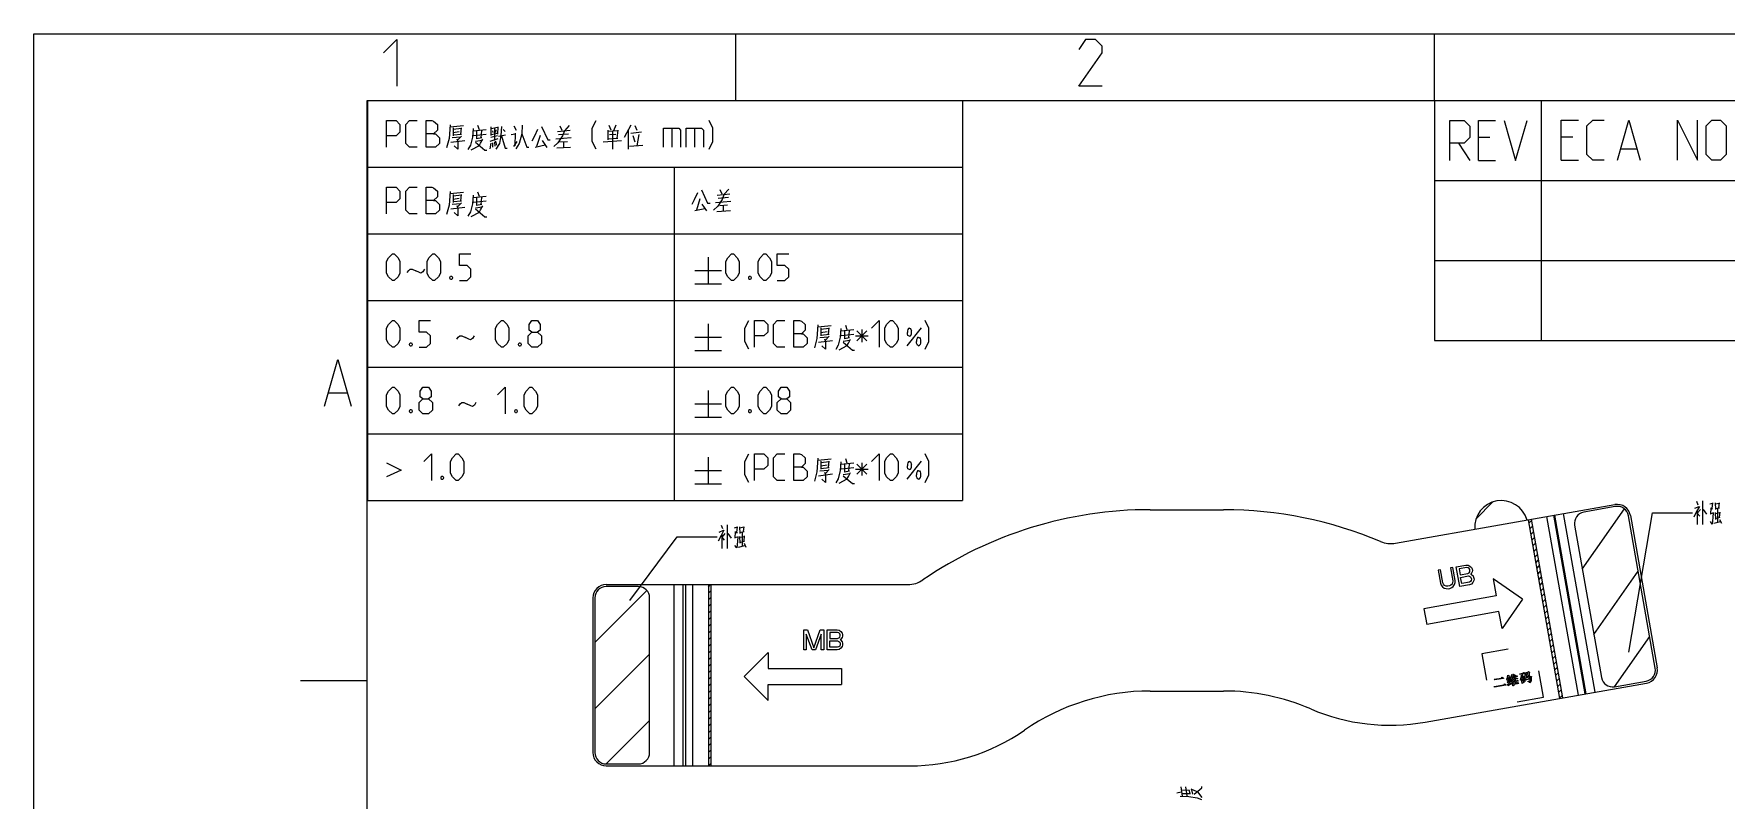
# Model space of a CAD drawing. Header units: millimetres. Extents: x 0 to 210, y 0 to 297.
# Drawn here: x 0 to 126.9, y 239.5 to 297 of the extents above; entities that cross this region are included whole.
import ezdxf

# ---------------------------------------------------------------- set-up
doc = ezdxf.new("R2010")
doc.units = ezdxf.units.MM
doc.header["$LTSCALE"] = 19.36
doc.layers.get('0').update_dxf_attribs({"linetype": 'CONTINUOUS'})
doc.layers.add('00_COSMETICS', color=7, linetype='CONTINUOUS')
doc.styles.get("Standard").update_dxf_attribs({"font": 'SIMPLEX.SHX', "width": 0.56})
doc.dimstyles.get("Standard").update_dxf_attribs({"dimtxt": 2, "dimasz": 2, "dimexe": 2, "dimexo": 0.35, "dimtad": 1, "dimzin": 0, "dimdsep": 46, "dimtxsty": 'STANDARD', "dimblk": '_FILLED', "dimblk1": '_FILLED', "dimblk2": '_FILLED', "dimcen": 0.09, "dimazin": 0, "dimtol": 1, "dimtp": 0.01, "dimtm": 0.01, "dimtfac": 1, "dimtofl": 0, "dimtmove": 0, "dimatfit": 3, "dimldrblk": '_FILLED', "dimfxl": 1, "dimtolj": 1, "dimtzin": 0, "dimarcsym": 0})

# ---------------------------------------------------------------- blocks, each defined once
blk = doc.blocks.new('_FILLED')
at = {"color": 0, "linetype": 'BYBLOCK'}
blk.add_solid([(0, 0), (-1, 0.14), (-1, -0.14)], dxfattribs=at)

msp = doc.modelspace()

# ---------------------------------------------------------------- linework, layer by layer
at = {"color": 2}
for p, q in [((0, 0), (0, 297)), ((0, 297), (210, 297)), ((52.631, 292), (52.631, 297)), ((105, 292), (105, 297)), ((25.012, 291.991), (69.612, 291.991)), ((25.012, 291.991), (25.012, 261.991)), ((69.612, 291.991), (69.612, 261.991)), ((105, 292), (205, 292)), ((105, 292), (105, 274)), ((105, 292), (105, 274)), ((113, 292), (113, 274)), ((113, 292), (113, 274)), ((31.212, 290.027), (32.203, 290.124)), ((31.365, 289.22), (32.012, 289.285)), ((31.441, 289.962), (31.441, 289.349)), ((32.05, 289.898), (31.441, 289.833)), ((31.441, 289.607), (31.898, 289.672)), ((31.441, 289.414), (32.05, 289.478)), ((31.746, 288.995), (32.05, 289.317)), ((32.012, 289.478), (32.05, 289.962)), ((32.927, 289.736), (33.917, 289.833)), ((32.965, 289.382), (33.917, 289.478)), ((33.193, 289.736), (33.193, 289.124)), ((33.269, 290.156), (33.384, 289.833)), ((33.536, 289.22), (33.574, 289.736)), ((34.26, 290.027), (34.26, 289.382)), ((34.755, 289.349), (34.26, 289.22)), ((34.298, 289.898), (34.755, 289.995)), ((34.298, 289.446), (34.755, 289.543)), ((34.374, 289.736), (34.412, 289.607)), ((34.527, 289.962), (34.527, 288.995)), ((34.641, 289.801), (34.603, 289.607)), ((34.793, 290.027), (34.755, 289.478)), ((34.831, 289.317), (35.365, 289.414)), ((35.174, 289.833), (35.327, 289.672)), ((35.784, 289.446), (36.088, 289.511)), ((35.974, 290.091), (36.165, 289.769)), ((36.088, 289.543), (36.05, 288.607)), ((37.955, 289.382), (37.688, 288.543)), ((39.25, 289.672), (40.203, 289.769)), ((40.088, 289.478), (39.327, 289.414)), ((39.441, 290.091), (39.593, 289.769)), ((43.031, 289.769), (43.031, 289.059)), ((43.755, 289.736), (43.031, 289.672)), ((43.108, 290.156), (43.26, 289.801)), ((43.146, 289.446), (43.641, 289.478)), ((43.412, 288.349), (43.412, 289.704)), ((43.641, 290.156), (43.45, 289.736)), ((43.793, 289.769), (43.717, 289.188)), ((44.746, 290.156), (44.25, 289.22)), ((44.555, 289.769), (44.555, 288.349)), ((44.746, 289.543), (45.546, 289.64)), ((44.898, 289.382), (45.05, 288.898)), ((45.05, 290.124), (45.203, 289.769)), ((45.355, 289.446), (45.203, 288.607)), ((47.822, 289.919), (47.822, 288.491)), ((49.536, 289.919), (49.536, 288.491)), ((31.25, 288.865), (32.317, 288.995)), ((31.784, 288.349), (31.517, 288.607)), ((33.384, 288.607), (32.774, 288.285)), ((33.117, 288.962), (33.612, 289.027)), ((33.193, 289.156), (33.574, 289.22)), ((34.793, 289.124), (34.184, 288.93)), ((34.26, 288.801), (34.184, 288.382)), ((34.374, 288.833), (34.374, 288.511)), ((34.527, 288.898), (34.565, 288.575)), ((34.717, 288.64), (34.641, 288.962)), ((35.974, 288.543), (36.241, 288.93)), ((37.574, 288.511), (38.336, 288.672)), ((38.108, 288.995), (38.45, 288.478)), ((39.136, 289.124), (40.279, 289.22)), ((39.212, 288.446), (40.241, 288.511)), ((39.441, 288.898), (40.012, 288.93)), ((39.708, 288.898), (39.708, 288.446)), ((42.688, 288.898), (44.06, 288.995)), ((43.031, 289.124), (43.793, 289.188)), ((44.669, 288.575), (45.66, 288.64)), ((106.806, 288.798), (107.664, 287.512)), ((109.164, 289.227), (108.306, 289.227)), ((115.368, 289.243), (114.51, 289.243)), ((119.01, 288.385), (120.153, 288.385)), ((25.012, 286.991), (69.612, 286.991)), ((48.012, 286.991), (48.012, 261.991)), ((108.306, 287.512), (109.592, 287.512)), ((114.51, 287.528), (115.796, 287.528)), ((105, 286), (205, 286)), ((31.212, 285.027), (32.203, 285.124)), ((31.365, 284.22), (32.012, 284.285)), ((31.441, 284.962), (31.441, 284.349)), ((32.05, 284.898), (31.441, 284.833)), ((31.441, 284.607), (31.898, 284.672)), ((31.441, 284.414), (32.05, 284.478)), ((31.746, 283.995), (32.05, 284.317)), ((32.012, 284.478), (32.05, 284.962)), ((32.927, 284.736), (33.917, 284.833)), ((32.965, 284.382), (33.917, 284.478)), ((33.193, 284.736), (33.193, 284.124)), ((33.193, 284.156), (33.574, 284.22)), ((33.269, 285.156), (33.384, 284.833)), ((33.536, 284.22), (33.574, 284.736)), ((49.936, 284.62), (49.669, 283.781)), ((50.088, 284.233), (50.431, 283.716)), ((51.117, 284.362), (52.26, 284.458)), ((51.231, 284.91), (52.184, 285.007)), ((52.069, 284.717), (51.308, 284.652)), ((51.422, 285.329), (51.574, 285.007)), ((31.25, 283.865), (32.317, 283.995)), ((31.784, 283.349), (31.517, 283.607)), ((33.384, 283.607), (32.774, 283.285)), ((33.117, 283.962), (33.612, 284.027)), ((49.555, 283.749), (50.317, 283.91)), ((51.193, 283.684), (52.222, 283.749)), ((51.422, 284.136), (51.993, 284.168)), ((51.688, 284.136), (51.688, 283.684)), ((25.012, 281.991), (69.612, 281.991)), ((28.907, 279.091), (28.641, 279.22)), ((29.288, 279.349), (29.174, 279.156)), ((49.546, 279.253), (51.546, 279.253)), ((50.546, 280.253), (50.546, 278.253)), ((105, 280), (205, 280)), ((105, 280), (205, 280)), ((49.546, 278.253), (51.546, 278.253)), ((25.012, 276.991), (69.612, 276.991)), ((32.622, 274.091), (32.355, 274.22)), ((33.003, 274.349), (32.888, 274.156)), ((49.546, 274.253), (51.546, 274.253)), ((50.546, 275.253), (50.546, 273.253)), ((58.784, 275.027), (59.774, 275.124)), ((58.936, 274.22), (59.584, 274.285)), ((59.012, 274.962), (59.012, 274.349)), ((59.622, 274.898), (59.012, 274.833)), ((59.012, 274.607), (59.469, 274.672)), ((59.012, 274.414), (59.622, 274.478)), ((59.317, 273.995), (59.622, 274.317)), ((59.584, 274.478), (59.622, 274.962)), ((60.498, 274.736), (61.488, 274.833)), ((60.536, 274.382), (61.488, 274.478)), ((60.765, 274.736), (60.765, 274.124)), ((60.765, 274.156), (61.146, 274.22)), ((60.841, 275.156), (60.955, 274.833)), ((61.108, 274.22), (61.146, 274.736)), ((61.603, 274.348), (62.555, 274.348)), ((61.698, 274.729), (62.46, 273.967)), ((62.46, 274.729), (61.698, 273.967)), ((62.079, 274.824), (62.079, 273.872)), ((66.517, 274.962), (65.45, 273.607)), ((65.527, 274.833), (65.488, 274.736)), ((65.488, 274.736), (65.488, 274.607)), ((65.488, 274.511), (65.488, 274.607)), ((65.527, 274.382), (65.488, 274.511)), ((65.565, 274.898), (65.527, 274.833)), ((65.565, 274.349), (65.527, 274.382)), ((65.641, 274.93), (65.565, 274.898)), ((65.641, 274.317), (65.565, 274.349)), ((65.641, 274.93), (65.717, 274.898)), ((65.641, 274.317), (65.717, 274.349)), ((65.717, 274.898), (65.755, 274.833)), ((65.755, 274.833), (65.793, 274.736)), ((66.327, 274.22), (66.25, 274.22)), ((66.327, 274.22), (66.403, 274.22)), ((49.546, 273.253), (51.546, 273.253)), ((58.822, 273.865), (59.888, 273.995)), ((59.355, 273.349), (59.088, 273.607)), ((60.955, 273.607), (60.346, 273.285)), ((60.688, 273.962), (61.184, 274.027)), ((66.327, 273.607), (66.403, 273.64)), ((66.403, 273.64), (66.441, 273.704)), ((105, 274), (205, 274)), ((105, 274), (205, 274)), ((25.012, 271.991), (69.612, 271.991)), ((50.546, 270.253), (50.546, 268.253)), ((22.124, 270.088), (23.457, 270.088)), ((32.765, 269.091), (32.498, 269.22)), ((33.146, 269.349), (33.031, 269.156)), ((49.546, 269.253), (51.546, 269.253)), ((49.546, 268.253), (51.546, 268.253)), ((25.012, 266.991), (69.612, 266.991)), ((50.546, 265.253), (50.546, 263.253)), ((49.546, 264.253), (51.546, 264.253)), ((58.784, 265.027), (59.774, 265.124)), ((58.822, 263.865), (59.888, 263.995)), ((58.936, 264.22), (59.584, 264.285)), ((59.012, 264.962), (59.012, 264.349)), ((59.622, 264.898), (59.012, 264.833)), ((59.012, 264.607), (59.469, 264.672)), ((59.012, 264.414), (59.622, 264.478)), ((59.317, 263.995), (59.622, 264.317)), ((59.584, 264.478), (59.622, 264.962)), ((60.498, 264.736), (61.488, 264.833)), ((60.536, 264.382), (61.488, 264.478)), ((60.688, 263.962), (61.184, 264.027)), ((60.765, 264.736), (60.765, 264.124)), ((60.765, 264.156), (61.146, 264.22)), ((60.841, 265.156), (60.955, 264.833)), ((61.108, 264.22), (61.146, 264.736)), ((61.603, 264.348), (62.555, 264.348)), ((61.698, 264.729), (62.46, 263.967)), ((62.46, 264.729), (61.698, 263.967)), ((62.079, 264.824), (62.079, 263.872)), ((66.517, 264.962), (65.45, 263.607)), ((65.527, 264.833), (65.488, 264.736)), ((65.488, 264.736), (65.488, 264.607)), ((65.488, 264.511), (65.488, 264.607)), ((65.527, 264.382), (65.488, 264.511)), ((65.565, 264.898), (65.527, 264.833)), ((65.565, 264.349), (65.527, 264.382)), ((65.641, 264.93), (65.565, 264.898)), ((65.641, 264.317), (65.565, 264.349)), ((65.641, 264.93), (65.717, 264.898)), ((65.641, 264.317), (65.717, 264.349)), ((65.717, 264.898), (65.755, 264.833)), ((65.755, 264.833), (65.793, 264.736)), ((66.327, 264.22), (66.25, 264.22)), ((66.327, 264.22), (66.403, 264.22)), ((49.546, 263.253), (51.546, 263.253)), ((59.355, 263.349), (59.088, 263.607)), ((60.955, 263.607), (60.346, 263.285)), ((66.327, 263.607), (66.403, 263.64)), ((66.403, 263.64), (66.441, 263.704)), ((25.012, 261.991), (69.612, 261.991)), ((108.126, 260.63), (109.39, 261.894)), ((116.091, 256.858), (119.252, 261.371)), ((124.52, 261.429), (124.84, 261.558)), ((124.654, 261.945), (124.76, 261.687)), ((125.107, 261.978), (125.107, 260.203)), ((125.854, 261.784), (125.64, 261.72)), ((125.72, 261.461), (125.694, 260.978)), ((125.72, 261.365), (125.88, 261.397)), ((125.827, 261.397), (125.88, 261.816)), ((126.04, 261.816), (126.067, 261.332)), ((126.36, 261.784), (126.067, 261.72)), ((126.067, 261.397), (126.387, 261.461)), ((126.227, 261.397), (126.227, 260.365)), ((126.334, 261.461), (126.387, 261.816)), ((51.52, 260.153), (51.627, 259.895)), ((51.974, 260.185), (51.974, 258.411)), ((112.098, 260.321), (112.271, 260.493)), ((124.707, 261.236), (124.707, 260.203)), ((125.16, 261.332), (125.4, 260.978)), ((125.694, 261.01), (125.88, 261.074)), ((125.96, 260.3), (126.44, 260.429)), ((126.04, 261.107), (126.067, 260.59)), ((126.387, 261.074), (126.067, 261.01)), ((126.067, 260.655), (126.414, 260.752)), ((126.387, 260.752), (126.414, 261.139)), ((126.387, 260.59), (126.52, 260.3)), ((51.387, 259.637), (51.707, 259.766)), ((51.574, 259.443), (51.574, 258.411)), ((52.027, 259.54), (52.267, 259.185)), ((52.72, 259.992), (52.507, 259.927)), ((52.587, 259.669), (52.56, 259.185)), ((52.56, 259.217), (52.747, 259.282)), ((52.587, 259.572), (52.747, 259.605)), ((52.694, 259.605), (52.747, 260.024)), ((52.907, 260.024), (52.934, 259.54)), ((52.907, 259.314), (52.934, 258.798)), ((53.227, 259.992), (52.934, 259.927)), ((52.934, 259.605), (53.254, 259.669)), ((53.254, 259.282), (52.934, 259.217)), ((52.934, 258.863), (53.28, 258.959)), ((53.094, 259.605), (53.094, 258.572)), ((53.2, 259.669), (53.254, 260.024)), ((53.254, 258.959), (53.28, 259.346)), ((112.173, 259.897), (112.346, 260.07)), ((112.248, 259.474), (112.42, 259.647)), ((112.322, 259.051), (112.495, 259.224)), ((52.827, 258.508), (53.307, 258.637)), ((53.254, 258.798), (53.387, 258.508)), ((112.397, 258.628), (112.569, 258.8)), ((112.471, 258.205), (112.644, 258.377)), ((112.546, 257.781), (112.719, 257.954)), ((112.621, 257.358), (112.793, 257.531)), ((112.695, 256.935), (112.868, 257.108)), ((112.77, 256.512), (112.943, 256.684)), ((116.956, 251.955), (120.282, 256.705)), ((42.065, 251.355), (45.961, 255.251)), ((50.568, 255.54), (50.727, 255.699)), ((50.568, 255.042), (50.768, 255.242)), ((112.845, 256.089), (113.017, 256.261)), ((112.919, 255.665), (113.092, 255.838)), ((112.994, 255.242), (113.166, 255.415)), ((50.568, 254.544), (50.768, 254.744)), ((50.568, 254.046), (50.768, 254.246)), ((113.068, 254.819), (113.241, 254.992)), ((113.143, 254.396), (113.316, 254.569)), ((113.218, 253.973), (113.39, 254.145)), ((50.568, 253.548), (50.768, 253.748)), ((50.568, 253.05), (50.768, 253.25)), ((50.568, 252.553), (50.768, 252.753)), ((113.292, 253.55), (113.465, 253.722)), ((113.367, 253.126), (113.539, 253.299)), ((113.441, 252.703), (113.614, 252.876)), ((50.568, 252.055), (50.768, 252.255)), ((50.568, 251.557), (50.768, 251.757)), ((50.568, 251.059), (50.768, 251.259)), ((113.516, 252.28), (113.689, 252.453)), ((113.591, 251.857), (113.763, 252.029)), ((113.665, 251.434), (113.838, 251.606)), ((118.51, 248.038), (121.146, 251.803)), ((42.065, 246.377), (46.165, 250.477)), ((50.568, 250.561), (50.768, 250.761)), ((50.568, 250.064), (50.768, 250.264)), ((113.74, 251.01), (113.913, 251.183)), ((113.815, 250.587), (113.987, 250.76)), ((113.889, 250.164), (114.062, 250.337)), ((50.568, 249.566), (50.768, 249.766)), ((50.568, 249.068), (50.768, 249.268)), ((50.568, 248.57), (50.768, 248.77)), ((113.964, 249.741), (114.136, 249.914)), ((114.038, 249.318), (114.211, 249.49)), ((114.113, 248.895), (114.286, 249.067)), ((20, 248.5), (25, 248.5)), ((50.568, 248.072), (50.768, 248.272)), ((50.568, 247.575), (50.768, 247.775)), ((114.188, 248.471), (114.36, 248.644)), ((114.262, 248.048), (114.435, 248.221)), ((114.337, 247.625), (114.51, 247.798)), ((50.568, 247.077), (50.768, 247.277)), ((50.568, 246.579), (50.768, 246.779)), ((50.568, 246.081), (50.768, 246.281)), ((114.411, 247.202), (114.584, 247.374)), ((42.915, 242.249), (46.165, 245.499)), ((50.568, 245.583), (50.768, 245.783)), ((50.568, 245.086), (50.768, 245.286)), ((50.568, 244.588), (50.768, 244.788)), ((50.568, 244.09), (50.768, 244.29)), ((50.568, 243.592), (50.768, 243.792)), ((50.568, 243.094), (50.768, 243.294)), ((50.568, 242.597), (50.768, 242.797)), ((50.568, 242.099), (50.768, 242.299)), ((85.691, 240.076), (86.014, 240.156)), ((86.111, 239.836), (86.014, 240.53)), ((86.627, 240.263), (86.111, 240.29)), ((86.111, 240.023), (86.724, 240.023)), ((86.466, 239.863), (86.369, 240.53)), ((86.691, 240.023), (86.627, 240.29)), ((86.885, 239.97), (86.82, 240.316)), ((87.24, 240.156), (87.562, 239.73))]:
    msp.add_line(p, q, dxfattribs=at)
at = {"color": 7}
for p, q in [((25, 5), (25, 292)), ((25, 292), (205, 292)), ((105, 286), (205, 286)), ((102.091, 258.8), (118.538, 261.7)), ((118.564, 261.552), (116.2, 261.136)), ((83.696, 261.315), (89.196, 261.315)), ((115.511, 260.151), (117.525, 248.727)), ((121.563, 249.439), (119.548, 260.863)), ((119.696, 260.889), (121.71, 249.465)), ((42.915, 255.699), (65.526, 255.699)), ((45.315, 255.549), (42.915, 255.549)), ((41.915, 254.699), (41.915, 243.099)), ((42.065, 254.699), (42.065, 243.099)), ((46.165, 243.099), (46.165, 254.699)), ((83.696, 247.715), (89.196, 247.715)), ((104.307, 245.381), (120.899, 248.307)), ((118.51, 248.038), (120.873, 248.454)), ((42.915, 242.249), (45.315, 242.249)), ((42.915, 242.099), (65.681, 242.099))]:
    msp.add_line(p, q, dxfattribs=at)
at = {"color": 4}
for p, q in [((114.418, 247.164), (112.057, 260.557)), ((112.254, 260.592), (114.615, 247.199)), ((50.568, 255.699), (50.568, 242.099)), ((50.768, 242.099), (50.768, 255.699)), ((110.52, 250.843), (108.551, 250.496)), ((108.551, 250.496), (108.898, 248.526)), ((109.491, 248.592), (110.022, 248.685)), ((110.022, 248.685), (110.074, 248.759)), ((110.074, 248.759), (110.089, 248.762)), ((110.089, 248.762), (110.184, 248.682)), ((110.184, 248.682), (110.171, 248.663)), ((110.44, 248.598), (110.481, 248.734)), ((110.481, 248.734), (110.5, 248.899)), ((110.5, 248.899), (110.605, 248.853)), ((110.572, 248.766), (110.503, 248.609)), ((110.605, 248.853), (110.572, 248.766)), ((110.612, 248.628), (110.65, 248.78)), ((110.65, 248.78), (110.739, 248.731)), ((110.739, 248.731), (110.703, 248.661)), ((110.75, 248.669), (110.785, 248.836)), ((110.785, 248.836), (110.797, 248.951)), ((110.797, 248.951), (110.899, 248.921)), ((110.874, 248.884), (110.846, 248.766)), ((110.846, 248.766), (111.096, 248.81)), ((110.851, 248.735), (110.961, 248.754)), ((110.874, 248.61), (110.851, 248.735)), ((110.902, 248.905), (110.874, 248.884)), ((110.888, 248.983), (110.904, 248.986)), ((110.891, 248.968), (110.888, 248.983)), ((110.933, 248.911), (110.891, 248.968)), ((110.899, 248.921), (110.902, 248.905)), ((110.904, 248.986), (111.012, 248.924)), ((110.978, 248.838), (110.933, 248.911)), ((110.961, 248.754), (110.983, 248.629)), ((110.984, 248.807), (110.978, 248.838)), ((111.031, 248.815), (110.984, 248.807)), ((111.012, 248.924), (111.046, 248.914)), ((111.051, 248.883), (111.031, 248.815)), ((111.211, 248.798), (111.039, 248.768)), ((111.039, 248.768), (111.061, 248.643)), ((111.046, 248.914), (111.051, 248.883)), ((111.096, 248.81), (111.132, 248.881)), ((111.108, 248.651), (111.149, 248.691)), ((111.132, 248.881), (111.224, 248.817)), ((111.149, 248.691), (111.165, 248.694)), ((111.165, 248.694), (111.236, 248.658)), ((111.224, 248.817), (111.211, 248.798)), ((111.384, 249.006), (111.634, 249.05)), ((111.405, 248.978), (111.384, 249.006)), ((111.514, 248.997), (111.405, 248.978)), ((111.448, 248.55), (111.499, 248.72)), ((111.499, 248.72), (111.521, 248.869)), ((111.521, 248.869), (111.514, 248.997)), ((111.608, 249.013), (111.584, 248.784)), ((111.584, 248.784), (111.647, 248.795)), ((111.593, 248.737), (111.655, 248.748)), ((111.639, 248.471), (111.593, 248.737)), ((111.749, 249.038), (111.608, 249.013)), ((111.634, 249.05), (111.673, 249.105)), ((111.647, 248.795), (111.673, 248.831)), ((111.655, 248.748), (111.702, 248.482)), ((111.673, 249.105), (111.688, 249.108)), ((111.673, 248.831), (111.759, 248.798)), ((111.688, 249.108), (111.749, 249.038)), ((111.762, 248.783), (111.736, 248.746)), ((111.736, 248.746), (111.794, 248.418)), ((111.741, 249.085), (112.006, 249.132)), ((111.78, 249.044), (111.741, 249.085)), ((111.759, 248.798), (111.762, 248.783)), ((112.015, 249.085), (111.78, 249.044)), ((111.791, 248.707), (111.817, 248.744)), ((111.88, 248.659), (111.791, 248.707)), ((111.817, 249.018), (111.919, 248.988)), ((111.817, 248.744), (111.817, 249.018)), ((111.906, 248.695), (111.88, 248.659)), ((111.922, 248.972), (111.893, 248.951)), ((111.893, 248.951), (111.898, 248.742)), ((111.898, 248.742), (112.039, 248.767)), ((112.172, 248.742), (111.906, 248.695)), ((111.919, 248.988), (111.922, 248.972)), ((112.006, 249.132), (112.045, 249.187)), ((112.039, 248.767), (112.015, 249.085)), ((112.045, 249.187), (112.137, 249.123)), ((112.048, 248.624), (112.071, 248.676)), ((112.071, 248.676), (112.086, 248.679)), ((112.086, 248.679), (112.163, 248.612)), ((112.14, 249.107), (112.114, 249.07)), ((112.114, 249.07), (112.117, 248.781)), ((112.117, 248.781), (112.164, 248.789)), ((112.137, 249.123), (112.14, 249.107)), ((112.164, 248.789), (112.187, 248.841)), ((112.185, 248.487), (112.172, 248.742)), ((112.187, 248.841), (112.276, 248.793)), ((112.279, 248.777), (112.268, 248.743)), ((112.268, 248.743), (112.268, 248.469)), ((112.276, 248.793), (112.279, 248.777)), ((113.184, 247.251), (112.837, 249.22)), ((109.53, 248.55), (109.491, 248.592)), ((109.491, 248.044), (110.21, 248.171)), ((109.514, 248), (109.491, 248.044)), ((110.359, 248.148), (109.514, 248)), ((110.171, 248.663), (109.53, 248.55)), ((110.21, 248.171), (110.245, 248.241)), ((110.245, 248.241), (110.261, 248.244)), ((110.261, 248.244), (110.371, 248.167)), ((110.371, 248.167), (110.359, 248.148)), ((110.412, 248.577), (110.44, 248.598)), ((110.473, 248.507), (110.412, 248.577)), ((110.463, 248.376), (110.492, 248.398)), ((110.524, 248.307), (110.463, 248.376)), ((110.589, 248.576), (110.473, 248.507)), ((110.478, 248.202), (110.811, 248.325)), ((110.542, 248.116), (110.478, 248.202)), ((110.492, 248.398), (110.533, 248.437)), ((110.503, 248.609), (110.612, 248.628)), ((110.584, 248.333), (110.524, 248.307)), ((110.533, 248.437), (110.589, 248.576)), ((110.832, 248.296), (110.542, 248.116)), ((110.703, 248.661), (110.57, 248.411)), ((110.57, 248.411), (110.755, 248.46)), ((110.76, 248.429), (110.584, 248.333)), ((110.7, 248.499), (110.75, 248.669)), ((110.702, 248.483), (110.7, 248.499)), ((110.718, 248.486), (110.702, 248.483)), ((110.793, 248.612), (110.718, 248.486)), ((110.755, 248.46), (110.773, 248.447)), ((110.773, 248.447), (110.76, 248.429)), ((110.881, 248.112), (110.793, 248.612)), ((110.811, 248.325), (110.827, 248.328)), ((110.827, 248.328), (110.832, 248.296)), ((110.983, 248.629), (110.874, 248.61)), ((110.899, 248.099), (110.881, 248.112)), ((110.882, 248.563), (110.991, 248.582)), ((110.904, 248.438), (110.882, 248.563)), ((110.956, 248.141), (110.899, 248.099)), ((111.013, 248.457), (110.904, 248.438)), ((110.912, 248.391), (111.022, 248.41)), ((110.94, 248.235), (110.912, 248.391)), ((111.049, 248.254), (110.94, 248.235)), ((111.336, 248.272), (110.945, 248.204)), ((110.945, 248.204), (110.956, 248.141)), ((110.991, 248.582), (111.013, 248.457)), ((111.022, 248.41), (111.049, 248.254)), ((111.061, 248.643), (111.108, 248.651)), ((111.226, 248.624), (111.069, 248.596)), ((111.069, 248.596), (111.091, 248.471)), ((111.091, 248.471), (111.154, 248.482)), ((111.272, 248.454), (111.1, 248.424)), ((111.1, 248.424), (111.127, 248.268)), ((111.127, 248.268), (111.221, 248.284)), ((111.154, 248.482), (111.193, 248.537)), ((111.193, 248.537), (111.285, 248.473)), ((111.221, 248.284), (111.241, 248.352)), ((111.236, 248.658), (111.226, 248.624)), ((111.241, 248.352), (111.257, 248.355)), ((111.257, 248.355), (111.336, 248.272)), ((111.285, 248.473), (111.272, 248.454)), ((111.467, 248.537), (111.448, 248.55)), ((111.482, 248.54), (111.467, 248.537)), ((111.531, 248.629), (111.482, 248.54)), ((111.594, 248.27), (111.531, 248.629)), ((111.664, 248.33), (111.594, 248.27)), ((111.702, 248.482), (111.639, 248.471)), ((111.71, 248.435), (111.648, 248.424)), ((111.648, 248.424), (111.664, 248.33)), ((111.719, 248.388), (111.71, 248.435)), ((111.737, 248.375), (111.719, 248.388)), ((111.794, 248.418), (111.737, 248.375)), ((111.782, 248.577), (112.048, 248.624)), ((111.806, 248.533), (111.782, 248.577)), ((112.165, 248.596), (111.806, 248.533)), ((112.031, 248.443), (112.159, 248.45)), ((112.037, 248.412), (112.031, 248.443)), ((112.102, 248.407), (112.037, 248.412)), ((112.12, 248.395), (112.102, 248.407)), ((112.144, 248.35), (112.12, 248.395)), ((112.163, 248.338), (112.144, 248.35)), ((112.159, 248.45), (112.185, 248.487)), ((112.163, 248.612), (112.165, 248.596)), ((112.233, 248.398), (112.163, 248.338)), ((112.268, 248.469), (112.233, 248.398)), ((111.215, 246.904), (113.184, 247.251))]:
    msp.add_line(p, q, dxfattribs=at)
at = {"color": 9}
for p, q in [((115.797, 247.407), (113.435, 260.8)), ((116.312, 247.498), (113.95, 260.891)), ((116.386, 247.511), (114.025, 260.904)), ((117.049, 247.628), (114.687, 261.021)), ((48.004, 242.099), (48.004, 255.699)), ((48.676, 242.099), (48.676, 255.699)), ((48.849, 255.699), (48.849, 242.099)), ((49.371, 255.699), (49.371, 242.099))]:
    msp.add_line(p, q, dxfattribs=at)
at = {"color": 2}
for points in [[(26.215, 295.573), (27.215, 296.573), (27.215, 293.073)], [(80.096, 293.073), (78.346, 293.073), (80.096, 295.573), (80.096, 296.073), (79.596, 296.573), (78.846, 296.573), (78.346, 295.823)], [(26.45, 288.491), (26.45, 290.491), (27.165, 290.491), (27.45, 290.205), (27.45, 289.634), (27.165, 289.348), (26.45, 289.348)], [(28.736, 288.491), (28.165, 288.491), (27.879, 288.776), (27.879, 290.205), (28.165, 290.491), (28.736, 290.491)], [(29.403, 288.491), (29.403, 290.491), (29.831, 290.491), (29.974, 290.443), (30.26, 290.205), (30.26, 289.776), (29.974, 289.491), (29.403, 289.491)], [(29.974, 289.491), (30.117, 289.491), (30.403, 289.205), (30.403, 288.776), (30.117, 288.491), (29.403, 288.491)], [(31.212, 290.188), (31.136, 289.156), (30.946, 288.446)], [(32.927, 289.898), (32.888, 289.253), (32.736, 288.64), (32.546, 288.317)], [(35.06, 290.059), (35.022, 289.382), (34.908, 288.769), (34.641, 288.349)], [(35.06, 289.349), (35.327, 288.414), (35.479, 288.414)], [(36.584, 289.511), (36.393, 288.769), (36.127, 288.382)], [(36.622, 290.156), (36.584, 289.511), (36.965, 288.511), (37.117, 288.511)], [(37.765, 289.833), (37.536, 289.317), (37.346, 288.962)], [(38.069, 290.059), (38.527, 289.059), (38.717, 289.059)], [(40.127, 290.124), (39.784, 289.736), (39.631, 289.349), (39.288, 288.833), (38.984, 288.543)], [(42.146, 288.348), (41.86, 288.919), (41.86, 289.919), (42.146, 290.491)], [(47.203, 288.491), (47.203, 289.919), (48.346, 289.919), (48.488, 289.776), (48.488, 288.491)], [(48.917, 288.491), (48.917, 289.919), (50.06, 289.919), (50.203, 289.776), (50.203, 288.491)], [(50.631, 288.348), (50.917, 288.919), (50.917, 289.919), (50.631, 290.491)], [(106.164, 287.512), (106.164, 290.512), (107.235, 290.512), (107.664, 290.084), (107.664, 289.227), (107.235, 288.798), (106.164, 288.798)], [(108.306, 287.512), (108.306, 290.512), (109.592, 290.512)], [(110.235, 290.512), (111.092, 287.512), (111.949, 290.512)], [(114.51, 287.528), (114.51, 290.528), (115.796, 290.528)], [(117.725, 287.528), (116.868, 287.528), (116.439, 287.957), (116.439, 290.1), (116.868, 290.528), (117.725, 290.528)], [(118.725, 287.528), (119.582, 290.528), (120.439, 287.528)], [(123.225, 287.528), (123.225, 290.528), (124.725, 287.528), (124.725, 290.528)], [(125.368, 287.957), (125.368, 290.1), (125.796, 290.528), (126.439, 290.528), (126.868, 290.1), (126.868, 287.957), (126.439, 287.528), (125.796, 287.528), (125.368, 287.957)], [(31.708, 289.124), (31.784, 288.93), (31.784, 288.349)], [(33.117, 288.865), (33.803, 288.285), (33.955, 288.285)], [(33.384, 288.607), (33.498, 288.801), (33.65, 289.091)], [(26.45, 283.491), (26.45, 285.491), (27.165, 285.491), (27.45, 285.205), (27.45, 284.634), (27.165, 284.348), (26.45, 284.348)], [(28.736, 283.491), (28.165, 283.491), (27.879, 283.776), (27.879, 285.205), (28.165, 285.491), (28.736, 285.491)], [(29.403, 283.491), (29.403, 285.491), (29.831, 285.491), (29.974, 285.443), (30.26, 285.205), (30.26, 284.776), (29.974, 284.491), (29.403, 284.491)], [(29.974, 284.491), (30.117, 284.491), (30.403, 284.205), (30.403, 283.776), (30.117, 283.491), (29.403, 283.491)], [(31.212, 285.188), (31.136, 284.156), (30.946, 283.446)], [(32.927, 284.898), (32.888, 284.253), (32.736, 283.64), (32.546, 283.317)], [(49.746, 285.071), (49.517, 284.555), (49.327, 284.2)], [(50.05, 285.297), (50.508, 284.297), (50.698, 284.297)], [(52.107, 285.362), (51.765, 284.975), (51.612, 284.587), (51.269, 284.071), (50.965, 283.781)], [(31.708, 284.124), (31.784, 283.93), (31.784, 283.349)], [(33.117, 283.865), (33.803, 283.285), (33.955, 283.285)], [(33.384, 283.607), (33.498, 283.801), (33.65, 284.091)], [(26.45, 279.062), (26.45, 279.919), (26.593, 280.205), (26.879, 280.491), (27.022, 280.491), (27.308, 280.205), (27.45, 279.919), (27.45, 279.062), (27.308, 278.776), (27.022, 278.491), (26.879, 278.491), (26.593, 278.776), (26.45, 279.062)], [(29.479, 279.062), (29.479, 279.919), (29.622, 280.205), (29.908, 280.491), (30.05, 280.491), (30.336, 280.205), (30.479, 279.919), (30.479, 279.062), (30.336, 278.776), (30.05, 278.491), (29.908, 278.491), (29.622, 278.776), (29.479, 279.062)], [(31.908, 278.491), (32.479, 278.491), (32.765, 278.776), (32.765, 279.348), (32.479, 279.634), (31.908, 279.634), (31.908, 280.491), (32.765, 280.491)], [(51.879, 279.062), (51.879, 279.919), (52.022, 280.205), (52.308, 280.491), (52.45, 280.491), (52.736, 280.205), (52.879, 279.919), (52.879, 279.062), (52.736, 278.776), (52.45, 278.491), (52.308, 278.491), (52.022, 278.776), (51.879, 279.062)], [(54.307, 279.062), (54.307, 279.919), (54.45, 280.205), (54.736, 280.491), (54.879, 280.491), (55.165, 280.205), (55.307, 279.919), (55.307, 279.062), (55.165, 278.776), (54.879, 278.491), (54.736, 278.491), (54.45, 278.776), (54.307, 279.062)], [(55.736, 278.491), (56.308, 278.491), (56.593, 278.776), (56.593, 279.348), (56.308, 279.634), (55.736, 279.634), (55.736, 280.491), (56.593, 280.491)], [(27.993, 279.091), (28.108, 279.253), (28.222, 279.349), (28.298, 279.349), (28.374, 279.349), (28.641, 279.22)], [(29.174, 279.156), (29.098, 279.091), (29.022, 279.059), (28.907, 279.091)], [(31.336, 278.824), (31.384, 278.729), (31.384, 278.681), (31.336, 278.586), (31.241, 278.586), (31.193, 278.681), (31.193, 278.729), (31.241, 278.824), (31.336, 278.824)], [(53.736, 278.824), (53.784, 278.729), (53.784, 278.681), (53.736, 278.586), (53.641, 278.586), (53.593, 278.681), (53.593, 278.729), (53.641, 278.824), (53.736, 278.824)], [(26.45, 274.062), (26.45, 274.919), (26.593, 275.205), (26.879, 275.491), (27.022, 275.491), (27.308, 275.205), (27.45, 274.919), (27.45, 274.062), (27.308, 273.776), (27.022, 273.491), (26.879, 273.491), (26.593, 273.776), (26.45, 274.062)], [(28.879, 273.491), (29.45, 273.491), (29.736, 273.776), (29.736, 274.348), (29.45, 274.634), (28.879, 274.634), (28.879, 275.491), (29.736, 275.491)], [(34.622, 274.062), (34.622, 274.919), (34.765, 275.205), (35.05, 275.491), (35.193, 275.491), (35.479, 275.205), (35.622, 274.919), (35.622, 274.062), (35.479, 273.776), (35.193, 273.491), (35.05, 273.491), (34.765, 273.776), (34.622, 274.062)], [(37.336, 274.634), (37.146, 274.776), (37.146, 275.205), (37.336, 275.491), (37.765, 275.491), (37.955, 275.205), (37.955, 274.776), (37.765, 274.634), (38.05, 274.348), (38.05, 273.776), (37.765, 273.491), (37.336, 273.491), (37.05, 273.776)], [(53.593, 273.348), (53.307, 273.919), (53.307, 274.919), (53.593, 275.491)], [(54.022, 273.491), (54.022, 275.491), (54.736, 275.491), (55.022, 275.205), (55.022, 274.634), (54.736, 274.348), (54.022, 274.348)], [(56.308, 273.491), (55.736, 273.491), (55.45, 273.776), (55.45, 275.205), (55.736, 275.491), (56.308, 275.491)], [(56.974, 273.491), (56.974, 275.491), (57.403, 275.491), (57.546, 275.443), (57.831, 275.205), (57.831, 274.776), (57.546, 274.491), (56.974, 274.491)], [(62.793, 274.919), (63.365, 275.491), (63.365, 273.491)], [(63.793, 274.062), (63.793, 274.919), (63.936, 275.205), (64.222, 275.491), (64.365, 275.491), (64.65, 275.205), (64.793, 274.919), (64.793, 274.062), (64.65, 273.776), (64.365, 273.491), (64.222, 273.491), (63.936, 273.776), (63.793, 274.062)], [(66.822, 273.348), (67.108, 273.919), (67.108, 274.919), (66.822, 275.491)], [(31.708, 274.091), (31.822, 274.253), (31.936, 274.349), (32.012, 274.349), (32.088, 274.349), (32.355, 274.22)], [(32.888, 274.156), (32.812, 274.091), (32.736, 274.059), (32.622, 274.091)], [(37.05, 273.776), (37.05, 274.348), (37.336, 274.634), (37.765, 274.634)], [(57.546, 274.491), (57.688, 274.491), (57.974, 274.205), (57.974, 273.776), (57.688, 273.491), (56.974, 273.491)], [(58.784, 275.188), (58.707, 274.156), (58.517, 273.446)], [(59.279, 274.124), (59.355, 273.93), (59.355, 273.349)], [(60.498, 274.898), (60.46, 274.253), (60.308, 273.64), (60.117, 273.317)], [(60.955, 273.607), (61.069, 273.801), (61.222, 274.091)], [(65.717, 274.349), (65.755, 274.382), (65.793, 274.511), (65.793, 274.607), (65.793, 274.736)], [(66.25, 274.22), (66.212, 274.156), (66.174, 274.059), (66.174, 273.93)], [(66.403, 274.22), (66.441, 274.156), (66.479, 274.059)], [(66.479, 274.059), (66.479, 273.93), (66.479, 273.801), (66.441, 273.704)], [(28.308, 273.824), (28.355, 273.729), (28.355, 273.681), (28.308, 273.586), (28.212, 273.586), (28.165, 273.681), (28.165, 273.729), (28.212, 273.824), (28.308, 273.824)], [(36.479, 273.824), (36.527, 273.729), (36.527, 273.681), (36.479, 273.586), (36.384, 273.586), (36.336, 273.681), (36.336, 273.729), (36.384, 273.824), (36.479, 273.824)], [(60.688, 273.865), (61.374, 273.285), (61.527, 273.285)], [(66.327, 273.607), (66.25, 273.64), (66.212, 273.704), (66.174, 273.801), (66.174, 273.93)], [(21.791, 269.088), (22.791, 272.588), (23.791, 269.088)], [(26.45, 269.062), (26.45, 269.919), (26.593, 270.205), (26.879, 270.491), (27.022, 270.491), (27.308, 270.205), (27.45, 269.919), (27.45, 269.062), (27.308, 268.776), (27.022, 268.491), (26.879, 268.491), (26.593, 268.776), (26.45, 269.062)], [(29.165, 269.634), (28.974, 269.776), (28.974, 270.205), (29.165, 270.491), (29.593, 270.491), (29.784, 270.205), (29.784, 269.776), (29.593, 269.634), (29.879, 269.348), (29.879, 268.776), (29.593, 268.491), (29.165, 268.491), (28.879, 268.776)], [(34.765, 269.919), (35.336, 270.491), (35.336, 268.491)], [(36.765, 269.062), (36.765, 269.919), (36.908, 270.205), (37.193, 270.491), (37.336, 270.491), (37.622, 270.205), (37.765, 269.919), (37.765, 269.062), (37.622, 268.776), (37.336, 268.491), (37.193, 268.491), (36.908, 268.776), (36.765, 269.062)], [(51.879, 269.062), (51.879, 269.919), (52.022, 270.205), (52.308, 270.491), (52.45, 270.491), (52.736, 270.205), (52.879, 269.919), (52.879, 269.062), (52.736, 268.776), (52.45, 268.491), (52.308, 268.491), (52.022, 268.776), (51.879, 269.062)], [(54.307, 269.062), (54.307, 269.919), (54.45, 270.205), (54.736, 270.491), (54.879, 270.491), (55.165, 270.205), (55.307, 269.919), (55.307, 269.062), (55.165, 268.776), (54.879, 268.491), (54.736, 268.491), (54.45, 268.776), (54.307, 269.062)], [(56.022, 269.634), (55.831, 269.776), (55.831, 270.205), (56.022, 270.491), (56.45, 270.491), (56.641, 270.205), (56.641, 269.776), (56.45, 269.634), (56.736, 269.348), (56.736, 268.776), (56.45, 268.491), (56.022, 268.491), (55.736, 268.776)], [(28.879, 268.776), (28.879, 269.348), (29.165, 269.634), (29.593, 269.634)], [(31.85, 269.091), (31.965, 269.253), (32.079, 269.349), (32.155, 269.349), (32.231, 269.349), (32.498, 269.22)], [(33.031, 269.156), (32.955, 269.091), (32.879, 269.059), (32.765, 269.091)], [(55.736, 268.776), (55.736, 269.348), (56.022, 269.634), (56.45, 269.634)], [(28.308, 268.824), (28.355, 268.729), (28.355, 268.681), (28.308, 268.586), (28.212, 268.586), (28.165, 268.681), (28.165, 268.729), (28.212, 268.824), (28.308, 268.824)], [(36.193, 268.824), (36.241, 268.729), (36.241, 268.681), (36.193, 268.586), (36.098, 268.586), (36.05, 268.681), (36.05, 268.729), (36.098, 268.824), (36.193, 268.824)], [(53.736, 268.824), (53.784, 268.729), (53.784, 268.681), (53.736, 268.586), (53.641, 268.586), (53.593, 268.681), (53.593, 268.729), (53.641, 268.824), (53.736, 268.824)], [(29.241, 264.919), (29.812, 265.491), (29.812, 263.491)], [(31.241, 264.062), (31.241, 264.919), (31.384, 265.205), (31.669, 265.491), (31.812, 265.491), (32.098, 265.205), (32.241, 264.919), (32.241, 264.062), (32.098, 263.776), (31.812, 263.491), (31.669, 263.491), (31.384, 263.776), (31.241, 264.062)], [(53.593, 263.348), (53.307, 263.919), (53.307, 264.919), (53.593, 265.491)], [(54.022, 263.491), (54.022, 265.491), (54.736, 265.491), (55.022, 265.205), (55.022, 264.634), (54.736, 264.348), (54.022, 264.348)], [(56.308, 263.491), (55.736, 263.491), (55.45, 263.776), (55.45, 265.205), (55.736, 265.491), (56.308, 265.491)], [(56.974, 263.491), (56.974, 265.491), (57.403, 265.491), (57.546, 265.443), (57.831, 265.205), (57.831, 264.776), (57.546, 264.491), (56.974, 264.491)], [(58.784, 265.188), (58.707, 264.156), (58.517, 263.446)], [(62.793, 264.919), (63.365, 265.491), (63.365, 263.491)], [(63.793, 264.062), (63.793, 264.919), (63.936, 265.205), (64.222, 265.491), (64.365, 265.491), (64.65, 265.205), (64.793, 264.919), (64.793, 264.062), (64.65, 263.776), (64.365, 263.491), (64.222, 263.491), (63.936, 263.776), (63.793, 264.062)], [(66.822, 263.348), (67.108, 263.919), (67.108, 264.919), (66.822, 265.491)], [(26.441, 264.833), (27.546, 264.285), (26.441, 263.769)], [(57.546, 264.491), (57.688, 264.491), (57.974, 264.205), (57.974, 263.776), (57.688, 263.491), (56.974, 263.491)], [(59.279, 264.124), (59.355, 263.93), (59.355, 263.349)], [(60.498, 264.898), (60.46, 264.253), (60.308, 263.64), (60.117, 263.317)], [(60.955, 263.607), (61.069, 263.801), (61.222, 264.091)], [(65.717, 264.349), (65.755, 264.382), (65.793, 264.511), (65.793, 264.607), (65.793, 264.736)], [(66.25, 264.22), (66.212, 264.156), (66.174, 264.059), (66.174, 263.93)], [(66.327, 263.607), (66.25, 263.64), (66.212, 263.704), (66.174, 263.801), (66.174, 263.93)], [(66.403, 264.22), (66.441, 264.156), (66.479, 264.059)], [(66.479, 264.059), (66.479, 263.93), (66.479, 263.801), (66.441, 263.704)], [(30.669, 263.824), (30.717, 263.729), (30.717, 263.681), (30.669, 263.586), (30.574, 263.586), (30.527, 263.681), (30.527, 263.729), (30.574, 263.824), (30.669, 263.824)], [(60.688, 263.865), (61.374, 263.285), (61.527, 263.285)], [(124.867, 261.558), (124.654, 261.171), (124.44, 260.752)], [(124.947, 261.332), (124.707, 261.042), (124.894, 260.816)], [(125.907, 261.107), (125.88, 260.72), (125.827, 260.236), (125.694, 260.429)], [(51.734, 259.766), (51.52, 259.379), (51.307, 258.959)], [(51.814, 259.54), (51.574, 259.25), (51.76, 259.024)], [(52.774, 259.314), (52.747, 258.927), (52.694, 258.443), (52.56, 258.637)], [(85.949, 239.836), (86.595, 239.81), (87.208, 239.703), (87.53, 239.57)], [(87.24, 240.156), (87.046, 240.236), (86.756, 240.343)], [(86.982, 239.97), (87.562, 240.45), (87.562, 240.556)]]:
    msp.add_lwpolyline(points, dxfattribs=at)
at = {"color": 4}
msp.add_arc((110.023, 259.997), 2, 15.69381, 184.30619, dxfattribs=at)
at = {"color": 7}
for centre, radius, start, end in [((118.711, 260.715), 1, 10, 100), ((118.711, 260.715), 0.85, 10, 100), ((83.696, 231.115), 30.2, 90, 124.35297), ((89.196, 231.115), 30.2, 67.06448, 90), ((116.348, 260.298), 0.85, 100, 190), ((101.744, 260.77), 2, 247.06448, 280), ((42.915, 254.699), 1, 90, 180), ((42.915, 254.699), 0.85, 90, 180), ((45.315, 254.699), 0.85, 0, 90), ((65.526, 257.699), 2, 270, 304.35297), ((118.362, 248.875), 0.85, 190, 280), ((120.726, 249.291), 0.85, 280, 10), ((120.726, 249.291), 1, 280, 10), ((83.696, 231.115), 16.6, 90, 124.63132), ((89.196, 231.115), 16.6, 66.79829, 90), ((101.685, 260.251), 15.1, 246.79829, 280), ((65.681, 257.199), 15.1, 270, 304.63132), ((42.915, 243.099), 1, 180, 270), ((42.915, 243.099), 0.85, 180, 270), ((45.315, 243.099), 0.85, 270, 360)]:
    msp.add_arc(centre, radius, start, end, dxfattribs=at)
at = {"layer": '00_COSMETICS', "color": 2}
for p, q in [((105.462, 256.81), (105.277, 256.776)), ((105.277, 256.776), (105.454, 255.803)), ((105.638, 255.836), (105.462, 256.81)), ((106.384, 256.977), (106.2, 256.943)), ((106.2, 256.943), (106.376, 255.97)), ((106.561, 256.003), (106.384, 256.977)), ((106.63, 257.021), (107.368, 257.155)), ((106.898, 255.545), (106.63, 257.021)), ((107.433, 256.972), (106.849, 256.866)), ((106.849, 256.866), (106.929, 256.427)), ((106.929, 256.427), (107.513, 256.532)), ((106.963, 256.238), (107.547, 256.344)), ((107.368, 257.155), (107.528, 257.151)), ((107.531, 256.957), (107.433, 256.972)), ((107.513, 256.532), (107.599, 256.58)), ((107.528, 257.151), (107.668, 257.079)), ((107.604, 256.906), (107.531, 256.957)), ((107.547, 256.344), (107.645, 256.329)), ((107.599, 256.58), (107.65, 256.654)), ((107.652, 256.817), (107.604, 256.906)), ((107.645, 256.329), (107.718, 256.277)), ((107.65, 256.654), (107.663, 256.754)), ((107.663, 256.754), (107.652, 256.817)), ((107.668, 257.079), (107.783, 256.97)), ((107.77, 256.514), (107.714, 256.471)), ((107.714, 256.471), (107.782, 256.451)), ((107.84, 256.656), (107.77, 256.514)), ((107.782, 256.451), (107.897, 256.342)), ((107.783, 256.97), (107.831, 256.882)), ((107.831, 256.882), (107.854, 256.756)), ((107.854, 256.756), (107.84, 256.656)), ((107.897, 256.342), (107.944, 256.254)), ((105.454, 255.803), (105.513, 255.651)), ((105.513, 255.651), (105.597, 255.537)), ((105.597, 255.537), (105.743, 255.433)), ((105.692, 255.716), (105.638, 255.836)), ((105.77, 255.633), (105.692, 255.716)), ((105.743, 255.433), (105.877, 255.393)), ((105.874, 255.587), (105.77, 255.633)), ((106.003, 255.578), (105.874, 255.587)), ((105.877, 255.393), (106.037, 255.389)), ((106.126, 255.6), (106.003, 255.578)), ((106.037, 255.389), (106.16, 255.412)), ((106.243, 255.654), (106.126, 255.6)), ((106.16, 255.412), (106.308, 255.471)), ((106.324, 255.733), (106.243, 255.654)), ((106.308, 255.471), (106.419, 255.556)), ((106.368, 255.839), (106.324, 255.733)), ((106.376, 255.97), (106.368, 255.839)), ((106.419, 255.556), (106.52, 255.704)), ((106.52, 255.704), (106.558, 255.841)), ((106.558, 255.841), (106.561, 256.003)), ((107.636, 255.679), (106.898, 255.545)), ((107.048, 255.767), (106.963, 256.238)), ((107.632, 255.873), (107.048, 255.767)), ((107.719, 255.921), (107.632, 255.873)), ((107.784, 255.738), (107.636, 255.679)), ((107.718, 256.277), (107.766, 256.189)), ((107.769, 255.995), (107.719, 255.921)), ((107.766, 256.189), (107.783, 256.095)), ((107.783, 256.095), (107.769, 255.995)), ((107.89, 255.855), (107.784, 255.738)), ((107.959, 255.997), (107.89, 255.855)), ((107.944, 256.254), (107.973, 256.097)), ((107.973, 256.097), (107.959, 255.997)), ((111.604, 254.608), (109.396, 256.14)), ((109.396, 256.14), (109.628, 254.86)), ((109.628, 254.86), (104.216, 253.881)), ((104.216, 253.881), (104.429, 252.7)), ((111.604, 254.608), (110.073, 252.4)), ((109.841, 253.679), (104.429, 252.7)), ((110.073, 252.4), (109.841, 253.679)), ((57.727, 250.803), (57.727, 252.303)), ((57.727, 252.303), (58.008, 252.303)), ((57.914, 251.983), (57.914, 250.803)), ((58.352, 250.803), (57.914, 251.983)), ((58.008, 252.303), (58.477, 250.962)), ((58.477, 250.962), (58.945, 252.303)), ((59.039, 251.983), (58.602, 250.803)), ((58.945, 252.303), (59.227, 252.303)), ((59.039, 250.803), (59.039, 251.983)), ((59.227, 252.303), (59.227, 250.803)), ((59.477, 250.803), (59.477, 252.303)), ((59.477, 252.303), (60.227, 252.303)), ((59.664, 252.111), (59.664, 251.664)), ((60.258, 252.111), (59.664, 252.111)), ((59.664, 251.664), (60.258, 251.664)), ((59.664, 250.994), (59.664, 251.473)), ((59.664, 251.473), (60.258, 251.473)), ((60.227, 252.303), (60.383, 252.271)), ((60.352, 252.079), (60.258, 252.111)), ((60.258, 251.664), (60.352, 251.696)), ((60.258, 251.473), (60.352, 251.441)), ((60.414, 252.015), (60.352, 252.079)), ((60.352, 251.696), (60.414, 251.76)), ((60.352, 251.441), (60.414, 251.377)), ((60.383, 252.271), (60.508, 252.175)), ((60.445, 251.92), (60.414, 252.015)), ((60.414, 251.76), (60.445, 251.856)), ((60.414, 251.377), (60.445, 251.281)), ((60.445, 251.856), (60.445, 251.92)), ((60.508, 251.6), (60.445, 251.569)), ((60.445, 251.569), (60.508, 251.537)), ((60.445, 251.281), (60.445, 251.186)), ((60.508, 252.175), (60.602, 252.047)), ((60.602, 251.728), (60.508, 251.6)), ((60.508, 251.537), (60.602, 251.409)), ((60.602, 252.047), (60.633, 251.952)), ((60.633, 251.824), (60.602, 251.728)), ((60.602, 251.409), (60.633, 251.313)), ((60.633, 251.952), (60.633, 251.824)), ((60.633, 251.313), (60.633, 251.154)), ((53.245, 248.8), (55.045, 250.6)), ((55.045, 250.6), (55.045, 249.4)), ((57.914, 250.803), (57.727, 250.803)), ((58.602, 250.803), (58.352, 250.803)), ((59.227, 250.803), (59.039, 250.803)), ((60.227, 250.803), (59.477, 250.803)), ((60.258, 250.994), (59.664, 250.994)), ((60.383, 250.834), (60.227, 250.803)), ((60.352, 251.026), (60.258, 250.994)), ((60.414, 251.09), (60.352, 251.026)), ((60.508, 250.93), (60.383, 250.834)), ((60.445, 251.186), (60.414, 251.09)), ((60.602, 251.058), (60.508, 250.93)), ((60.633, 251.154), (60.602, 251.058)), ((53.245, 248.8), (55.045, 247)), ((55.045, 249.4), (60.545, 249.4)), ((60.545, 249.4), (60.545, 248.2)), ((55.045, 247), (55.045, 248.2)), ((55.045, 248.2), (60.545, 248.2))]:
    msp.add_line(p, q, dxfattribs=at)

# ---------------------------------------------------------------- leaders
at = {"color": 2}
for points in [[(119.567, 250.62), (121.36, 261.074), (124.36, 261.074)], [(44.677, 254.499), (48.227, 259.282), (51.227, 259.282)]]:
    msp.add_leader(points, dimstyle='STANDARD', override={"dimtad": 0, "dimldrblk": 'NONE'}, dxfattribs=at)

doc.saveas('drawing.dxf')
